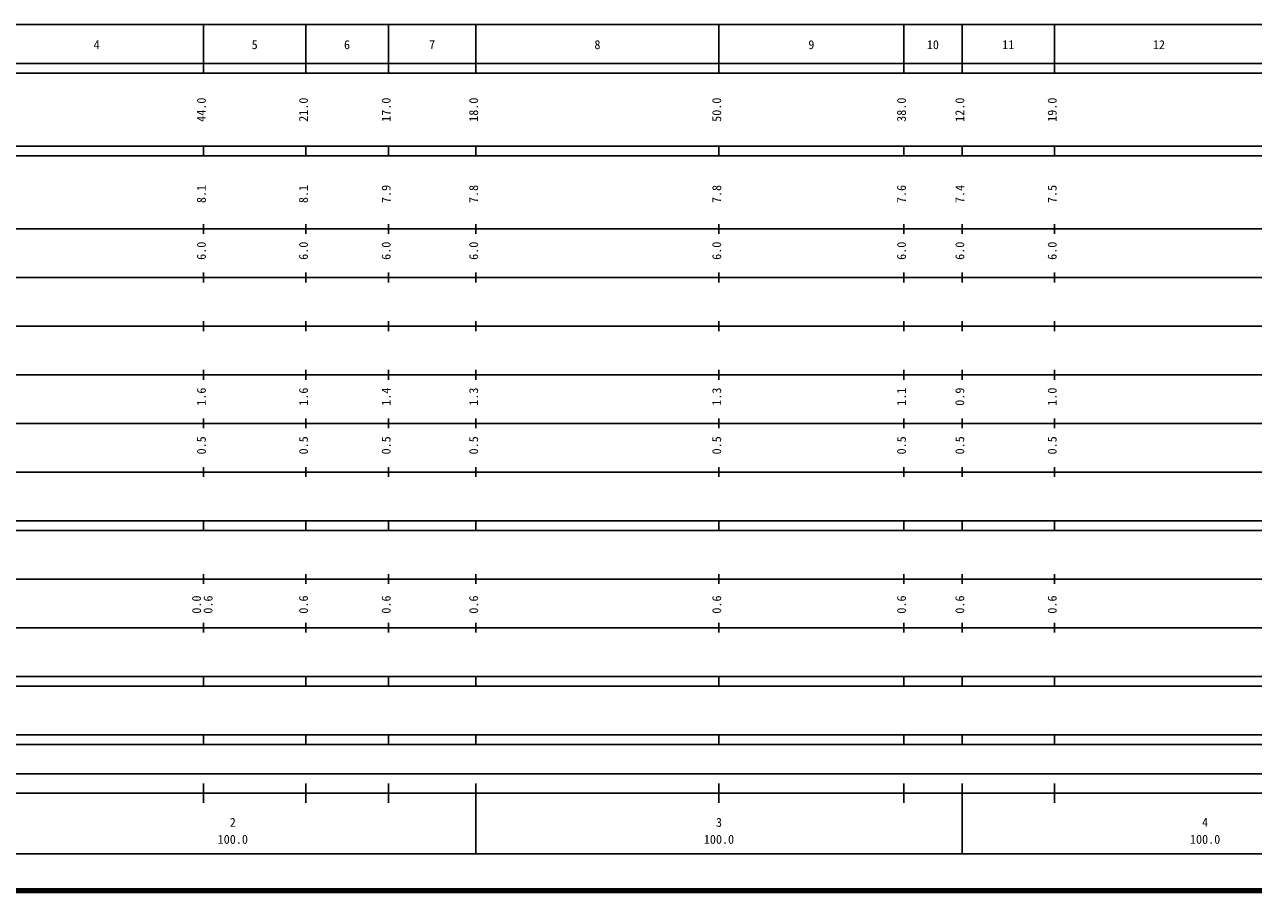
# Model space of a CAD drawing. Units: millimetres on the paper, enlarged 1000 times. Extents: x 40000 to 680000, y 20000 to 380000.
# Drawn here: x 175170 to 427937, y 20000 to 198000 of the extents above; entities that cross this region are included whole.
import ezdxf
from ezdxf.enums import TextEntityAlignment as Align

# ---------------------------------------------------------------- set-up
doc = ezdxf.new("R2010")
doc.units = ezdxf.units.MM
doc.header["$LTSCALE"] = 1000
doc.layers.add('M-TTL', color=2, linetype='Continuous', lineweight=140)
doc.layers.add('M-TTL-BAND', color=7, linetype='Continuous', lineweight=25)
doc.styles.add('ＭＳ ゴシック', font='')
doc.styles.get('ＭＳ ゴシック').set_extended_font_data('MS Gothic')

msp = doc.modelspace()

# ---------------------------------------------------------------- linework, layer by layer
at = {"layer": 'M-TTL'}
msp.add_line((40000, 20000), (680000, 20000), dxfattribs=at)
at = {"layer": 'M-TTL-BAND'}
for p, q in [((68000, 198000), (579000, 198000)), ((212000, 188000), (212000, 198000)), ((233000, 188000), (233000, 198000)), ((250000, 188000), (250000, 198000)), ((268000, 188000), (268000, 198000)), ((318000, 188000), (318000, 198000)), ((356000, 188000), (356000, 198000)), ((368000, 188000), (368000, 198000)), ((387000, 188000), (387000, 198000)), ((40000, 190000), (579000, 190000)), ((40000, 188000), (579000, 188000)), ((40000, 173000), (579000, 173000)), ((212000, 171000), (212000, 173000)), ((233000, 171000), (233000, 173000)), ((250000, 171000), (250000, 173000)), ((268000, 171000), (268000, 173000)), ((318000, 171000), (318000, 173000)), ((356000, 171000), (356000, 173000)), ((368000, 171000), (368000, 173000)), ((387000, 171000), (387000, 173000)), ((40000, 171000), (579000, 171000)), ((212000, 155000), (212000, 157000)), ((233000, 155000), (233000, 157000)), ((250000, 155000), (250000, 157000)), ((268000, 155000), (268000, 157000)), ((318000, 155000), (318000, 157000)), ((356000, 155000), (356000, 157000)), ((368000, 155000), (368000, 157000)), ((387000, 155000), (387000, 157000)), ((40000, 156000), (579000, 156000)), ((212000, 145000), (212000, 147000)), ((233000, 145000), (233000, 147000)), ((250000, 145000), (250000, 147000)), ((268000, 145000), (268000, 147000)), ((318000, 145000), (318000, 147000)), ((356000, 145000), (356000, 147000)), ((368000, 145000), (368000, 147000)), ((387000, 145000), (387000, 147000)), ((46000, 146000), (579000, 146000)), ((212000, 135000), (212000, 137000)), ((233000, 135000), (233000, 137000)), ((250000, 135000), (250000, 137000)), ((268000, 135000), (268000, 137000)), ((318000, 135000), (318000, 137000)), ((356000, 135000), (356000, 137000)), ((368000, 135000), (368000, 137000)), ((387000, 135000), (387000, 137000)), ((52000, 136000), (579000, 136000)), ((212000, 125000), (212000, 127000)), ((233000, 125000), (233000, 127000)), ((250000, 125000), (250000, 127000)), ((268000, 125000), (268000, 127000)), ((318000, 125000), (318000, 127000)), ((356000, 125000), (356000, 127000)), ((368000, 125000), (368000, 127000)), ((387000, 125000), (387000, 127000)), ((46000, 126000), (579000, 126000)), ((212000, 115000), (212000, 117000)), ((233000, 115000), (233000, 117000)), ((250000, 115000), (250000, 117000)), ((268000, 115000), (268000, 117000)), ((318000, 115000), (318000, 117000)), ((356000, 115000), (356000, 117000)), ((368000, 115000), (368000, 117000)), ((387000, 115000), (387000, 117000)), ((52000, 116000), (579000, 116000)), ((212000, 105000), (212000, 107000)), ((233000, 105000), (233000, 107000)), ((250000, 105000), (250000, 107000)), ((268000, 105000), (268000, 107000)), ((318000, 105000), (318000, 107000)), ((356000, 105000), (356000, 107000)), ((368000, 105000), (368000, 107000)), ((387000, 105000), (387000, 107000)), ((46000, 106000), (579000, 106000)), ((40000, 96000), (579000, 96000)), ((40000, 94000), (579000, 94000)), ((212000, 94000), (212000, 96000)), ((233000, 94000), (233000, 96000)), ((250000, 94000), (250000, 96000)), ((268000, 94000), (268000, 96000)), ((318000, 94000), (318000, 96000)), ((356000, 94000), (356000, 96000)), ((368000, 94000), (368000, 96000)), ((387000, 94000), (387000, 96000)), ((49000, 84000), (579000, 84000)), ((212000, 83000), (212000, 85000)), ((233000, 83000), (233000, 85000)), ((250000, 83000), (250000, 85000)), ((268000, 83000), (268000, 85000)), ((318000, 83000), (318000, 85000)), ((356000, 83000), (356000, 85000)), ((368000, 83000), (368000, 85000)), ((387000, 83000), (387000, 85000)), ((40000, 74000), (579000, 74000)), ((212000, 73000), (212000, 75000)), ((233000, 73000), (233000, 75000)), ((250000, 73000), (250000, 75000)), ((268000, 73000), (268000, 75000)), ((318000, 73000), (318000, 75000)), ((356000, 73000), (356000, 75000)), ((368000, 73000), (368000, 75000)), ((387000, 73000), (387000, 75000)), ((40000, 64000), (579000, 64000)), ((212000, 62000), (212000, 64000)), ((233000, 62000), (233000, 64000)), ((250000, 62000), (250000, 64000)), ((268000, 62000), (268000, 64000)), ((318000, 62000), (318000, 64000)), ((356000, 62000), (356000, 64000)), ((368000, 62000), (368000, 64000)), ((387000, 62000), (387000, 64000)), ((40000, 62000), (579000, 62000)), ((40000, 52000), (579000, 52000)), ((212000, 50000), (212000, 52000)), ((233000, 50000), (233000, 52000)), ((250000, 50000), (250000, 52000)), ((268000, 50000), (268000, 52000)), ((318000, 50000), (318000, 52000)), ((356000, 50000), (356000, 52000)), ((368000, 50000), (368000, 52000)), ((387000, 50000), (387000, 52000)), ((40000, 50000), (579000, 50000)), ((71000, 44000), (565000, 44000)), ((212000, 38000), (212000, 42000)), ((233000, 38000), (233000, 42000)), ((250000, 38000), (250000, 42000)), ((268000, 27500), (268000, 42000)), ((318000, 38000), (318000, 42000)), ((356000, 38000), (356000, 42000)), ((368000, 27500), (368000, 42000)), ((387000, 38000), (387000, 42000)), ((40000, 40000), (579000, 40000)), ((68000, 27500), (579000, 27500))]:
    msp.add_line(p, q, dxfattribs=at)

# ---------------------------------------------------------------- texts
at = {"layer": 'M-TTL-BAND', "style": 'ＭＳ ゴシック'}
for s, p in [('4', (190000, 192405)), ('5', (222500, 192405)), ('6', (241500, 192405)), ('7', (259000, 192405)), ('8', (293000, 192405)), ('9', (337000, 192405)), ('10', (362000, 192405)), ('11', (377500, 192405)), ('12', (408500, 192405)), ('2', (218000, 32523)), ('3', (318000, 32523)), ('4', (418000, 32523)), ('100.0', (218000, 29033)), ('100.0', (318000, 29033)), ('100.0', (418000, 29033))]:
    msp.add_text(s, height=1833, dxfattribs=at).set_placement(p, align=Align.BOTTOM_CENTER)
for s, p in [('44.0', (213000, 180500)), ('21.0', (234000, 180500)), ('17.0', (251000, 180500)), ('18.0', (269000, 180500)), ('50.0', (319000, 180500)), ('38.0', (357000, 180500)), ('12.0', (369000, 180500)), ('19.0', (388000, 180500)), ('8.1', (213000, 163174)), ('8.1', (234000, 163174)), ('7.9', (251000, 163174)), ('7.8', (269000, 163174)), ('7.8', (319000, 163174)), ('7.6', (357000, 163174)), ('7.4', (369000, 163174)), ('7.5', (388000, 163174)), ('6.0', (213000, 151500)), ('6.0', (234000, 151500)), ('6.0', (251000, 151500)), ('6.0', (269000, 151500)), ('6.0', (319000, 151500)), ('6.0', (357000, 151500)), ('6.0', (369000, 151500)), ('6.0', (388000, 151500)), ('1.6', (213000, 121500)), ('1.6', (234000, 121500)), ('1.4', (251000, 121500)), ('1.3', (269000, 121500)), ('1.3', (319000, 121500)), ('1.1', (357000, 121500)), ('0.9', (369000, 121500)), ('1.0', (388000, 121500)), ('0.5', (213000, 111500)), ('0.5', (234000, 111500)), ('0.5', (251000, 111500)), ('0.5', (269000, 111500)), ('0.5', (319000, 111500)), ('0.5', (357000, 111500)), ('0.5', (369000, 111500)), ('0.5', (388000, 111500)), ('0.0', (212000, 78764)), ('0.6', (214370, 78764)), ('0.6', (234000, 78764)), ('0.6', (251000, 78764)), ('0.6', (269000, 78764)), ('0.6', (319000, 78764)), ('0.6', (357000, 78764)), ('0.6', (369000, 78764)), ('0.6', (388000, 78764))]:
    msp.add_text(s, height=1833, rotation=90, dxfattribs=at).set_placement(p, align=Align.BOTTOM_CENTER)

doc.saveas('drawing.dxf')
